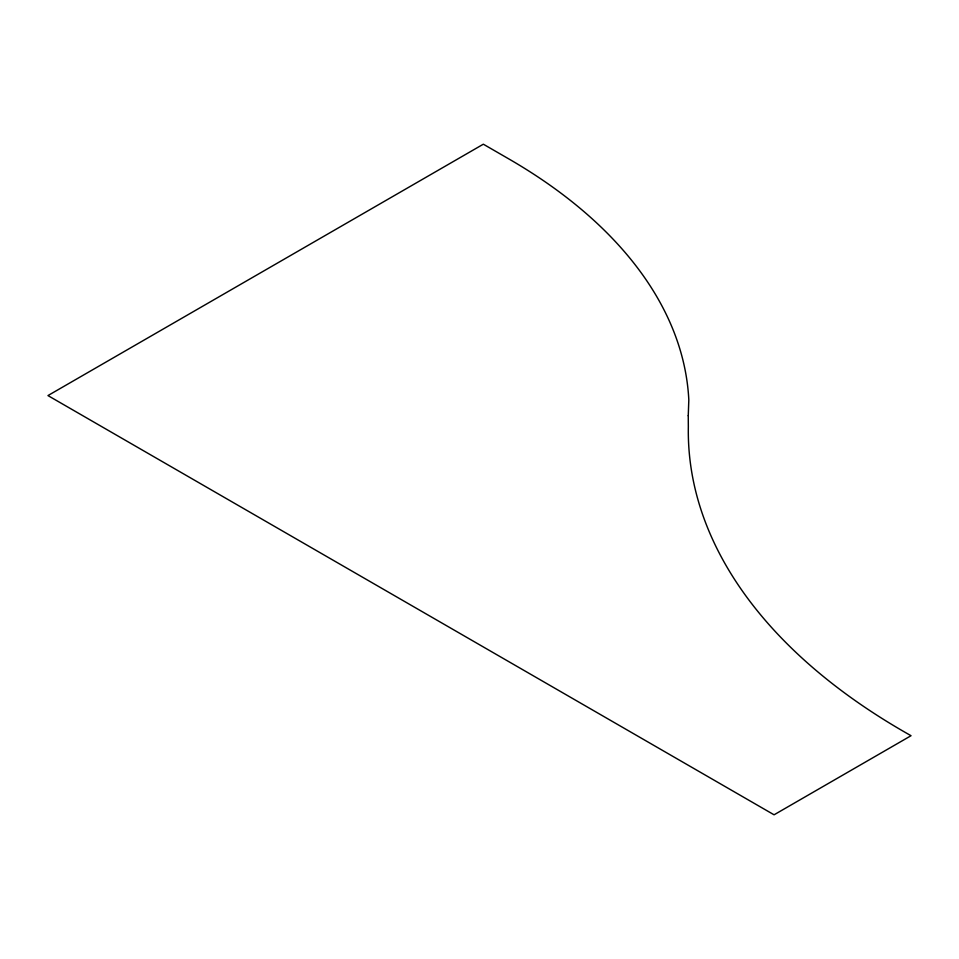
<?xml version="1.0" encoding="UTF-8"?>
<svg xmlns="http://www.w3.org/2000/svg" width="959" height="959" viewBox="0 0 959 959"><rect width="100%" height="100%" fill="white"/><g stroke="black" fill="none" stroke-linecap="round" stroke-linejoin="round"><path stroke-width="1.44" d="M688.25 415.691L688.334 426.935A736.152 425.017 0 0 0 911.05 735.709L774.069 814.802L47.95 395.576L483.336 144.198L508.821 158.918A615.894 355.585 0 0 1 688.814 399.939L688.25 415.691"/></g></svg>
